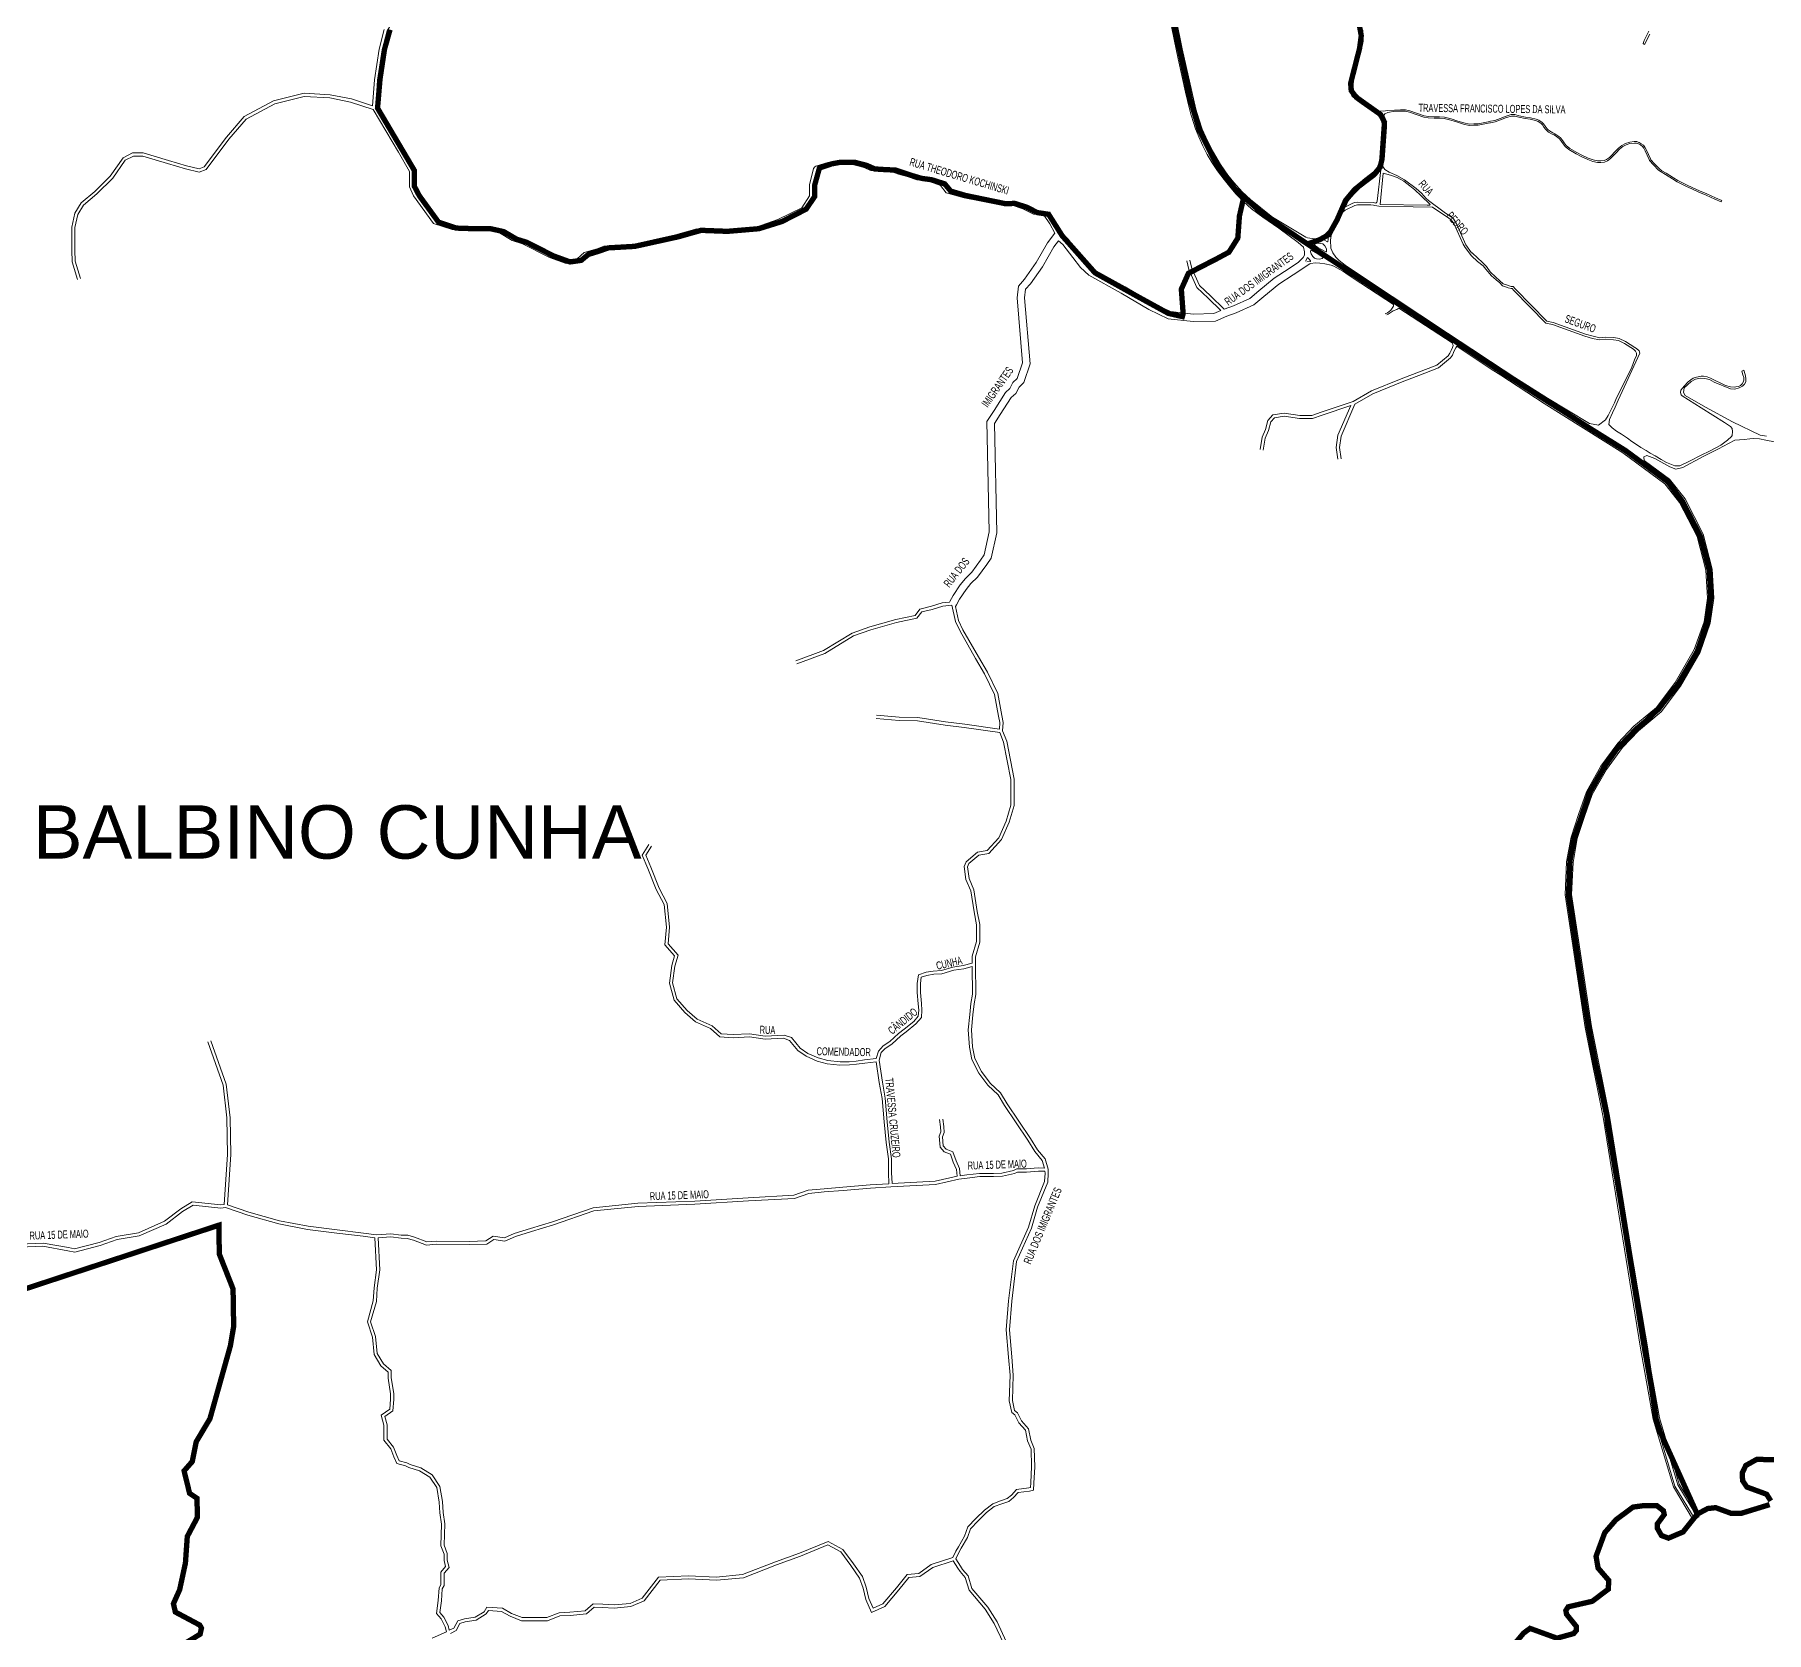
# Model space of a CAD drawing. Header units: millimetres. Extents: x 617885 to 663705, y 7172943 to 7234736.
# Drawn here: x 643871 to 647117, y 7175261 to 7178256 of the extents above; entities that cross this region are included whole.
import ezdxf

# ---------------------------------------------------------------- set-up
doc = ezdxf.new("R2010")
doc.units = ezdxf.units.MM
doc.layers.add('BAIRROS', color=12, linetype='Continuous')
doc.layers.add('TOP_VIAS 10.000', color=7, linetype='Continuous', lineweight=9)
doc.layers.add('VIAS', color=7, linetype='Continuous', lineweight=5)
doc.styles.add('LDUP', font='LDUP.SHX')
doc.styles.get("Standard").update_dxf_attribs({"font": 'arial.ttf'})

msp = doc.modelspace()

# ---------------------------------------------------------------- linework, layer by layer
at = {"layer": 'BAIRROS', "lineweight": 40, "ltscale": 0.3, "const_width": 10}
for points in [[(645979.5, 7178402), (646037, 7178135.1), (646053.9, 7178077.7), (646087.1, 7178011.7), (646120.1, 7177967.4), (646129.9, 7177958.7), (646137.4, 7177952), (646129.2, 7177916.2), (646126.2, 7177874.9), (646109.6, 7177848.5), (646088.1, 7177836.9), (646033.6, 7177808.8), (646020.3, 7177779.1), (646023.7, 7177732.9), (646022.2, 7177727.7), (645995.8, 7177733.8), (645937.8, 7177765.6), (645858.5, 7177809.7), (645797, 7177879.1), (645771.5, 7177919.5), (645750.5, 7177922.6), (645730.2, 7177932.9), (645708.3, 7177939.8), (645689.7, 7177939.5), (645616.1, 7177954.7), (645588.1, 7177962.9), (645576.8, 7177976.5), (645552.6, 7177984.2), (645533.5, 7177986.8), (645513.6, 7177992.7), (645484.9, 7178002.3), (645456.7, 7178003.7), (645445.4, 7178004.6), (645430.4, 7178011.2), (645409.6, 7178016.6), (645380.2, 7178016.8), (645364.7, 7178014), (645341.9, 7178006.2), (645333.3, 7177975.2), (645333, 7177952.7), (645316.9, 7177929.1), (645271.8, 7177906), (645228.7, 7177892.5), (645169.4, 7177887.5), (645120.1, 7177889.4), (645077.3, 7177877.3), (644996, 7177859.4), (644945.9, 7177856.5), (644928.3, 7177850.2), (644908.9, 7177844.3), (644895.3, 7177833.1), (644874.4, 7177830.2), (644843.4, 7177841.5), (644793.7, 7177866.8), (644774.4, 7177872.8), (644750.1, 7177887), (644724.7, 7177892.6), (644687.6, 7177892.7), (644661.2, 7177893.6), (644627.9, 7177904.7), (644592, 7177954.1), (644582.6, 7177972), (644582.7, 7178001.5), (644513.6, 7178118.5), (644518.2, 7178172.5), (644526.6, 7178228.6), (644537, 7178265.6)], [(646354, 7178273.8), (646357.6, 7178254.3), (646354.5, 7178231), (646337.7, 7178164.9), (646338.8, 7178151.2), (646348.3, 7178138.8), (646393.9, 7178106.4), (646401.1, 7178092), (646396.2, 7178021.9), (646393, 7178007.8), (646381.4, 7177993.5), (646345.5, 7177966.3), (646328.3, 7177945.7), (646312.2, 7177909), (646296.9, 7177881.5), (646280, 7177872), (646256.8, 7177863.8), (646199.2, 7177902.5), (646168.5, 7177924.3), (646120.2, 7177967.4), (646087.1, 7178011.7), (646053.9, 7178077.7), (646037, 7178135.1), (645979.5, 7178402)], [(646596.6, 7175181.8), (646661.9, 7175259.5), (646673.9, 7175268.4), (646724.5, 7175250), (646755.8, 7175258.7), (646760.9, 7175264.9), (646760.7, 7175272.1), (646742.4, 7175294.8), (646741.1, 7175301.9), (646745.4, 7175308.8), (646790.6, 7175319.2), (646820.7, 7175341.9), (646821.4, 7175358.4), (646801.5, 7175381.5), (646797.7, 7175403.5), (646814, 7175447.8), (646834.8, 7175471.8), (646866.9, 7175495.8), (646885.5, 7175498.3), (646912, 7175498.2), (646923.9, 7175489), (646925.5, 7175481.8), (646912.4, 7175464), (646912.4, 7175456.3), (646920.3, 7175442.5), (646933.4, 7175437.6), (646960.8, 7175449.2), (646987.4, 7175482.6), (646987.4, 7175482.6), (646918.3, 7175635.9), (646910.4, 7175660.9), (646890.1, 7175795.3), (646819.4, 7176213), (646817.4, 7176230.6), (646796.8, 7176327.2), (646783.4, 7176395.3), (646773.8, 7176457.6), (646746, 7176643.4), (646748.7, 7176707.1), (646757, 7176751.2), (646785.8, 7176835.8), (646814, 7176884.9), (646837.9, 7176918.8), (646914.1, 7176991.6), (646950.4, 7177036.8), (646987.5, 7177100), (647005.7, 7177153.5), (647012.6, 7177201), (647009.9, 7177252.4), (646993.1, 7177316.2), (646959.8, 7177381), (646931.7, 7177418.5), (646853, 7177476.5), (646787.6, 7177517.3), (646610.3, 7177631.1), (646374.2, 7177786.3), (646279.7, 7177848.4), (646199.2, 7177902.5), (646181.8, 7177915.2), (646168.5, 7177924.3), (646137.4, 7177952), (646137.4, 7177952), (646137.4, 7177952), (646137.4, 7177952), (646137.4, 7177952), (646137.4, 7177952), (646137.4, 7177952), (646137.4, 7177952), (646137.4, 7177952), (646137.4, 7177952), (646137.4, 7177952), (646137.4, 7177952), (646137.4, 7177952), (646137.4, 7177952), (646137.4, 7177952), (646137.4, 7177952), (646137.4, 7177952), (646137.4, 7177952), (646137.4, 7177952), (646137.4, 7177952), (646129.2, 7177916.2), (646126.2, 7177874.9), (646109.6, 7177848.5), (646088.1, 7177836.9), (646033.6, 7177808.8), (646020.3, 7177779.1), (646023.7, 7177732.9), (646022.2, 7177727.7), (645995.8, 7177733.8), (645937.8, 7177765.6), (645858.5, 7177809.7), (645797, 7177879.1), (645771.5, 7177919.5), (645750.5, 7177922.6), (645730.2, 7177932.9), (645708.3, 7177939.8), (645689.7, 7177939.5), (645616.1, 7177954.7), (645588.1, 7177962.9), (645576.8, 7177976.5), (645552.6, 7177984.2), (645533.5, 7177986.8), (645513.6, 7177992.7), (645484.9, 7178002.3), (645456.7, 7178003.7), (645445.4, 7178004.6), (645430.4, 7178011.2), (645409.6, 7178016.6), (645380.2, 7178016.8), (645364.7, 7178014), (645341.9, 7178006.2), (645333.3, 7177975.2), (645333, 7177952.7), (645316.9, 7177929.1), (645271.8, 7177906), (645228.7, 7177892.5), (645169.4, 7177887.5), (645120.1, 7177889.4), (645077.3, 7177877.3), (644996, 7177859.4), (644945.9, 7177856.5), (644928.3, 7177850.2), (644908.9, 7177844.3), (644895.3, 7177833.1), (644874.4, 7177830.2), (644843.4, 7177841.5), (644793.7, 7177866.8), (644774.4, 7177872.8), (644750.1, 7177887), (644724.7, 7177892.6), (644687.6, 7177892.7), (644661.2, 7177893.6), (644627.9, 7177904.7), (644592, 7177954.1), (644582.6, 7177972), (644582.7, 7178001.5), (644513.6, 7178118.5), (644518.2, 7178172.5), (644526.6, 7178228.6), (644537, 7178265.6)], [(646354, 7178273.8), (646357.6, 7178254.3), (646354.5, 7178231), (646337.7, 7178164.9), (646338.8, 7178151.2), (646348.3, 7178138.8), (646393.9, 7178106.4), (646401.1, 7178092), (646396.2, 7178021.9), (646393, 7178007.8), (646381.4, 7177993.5), (646345.5, 7177966.3), (646328.3, 7177945.7), (646312.2, 7177909), (646296.9, 7177881.5), (646280, 7177872), (646256.8, 7177863.8), (646279.7, 7177848.4), (646374.2, 7177786.3), (646610.3, 7177631.1), (646787.6, 7177517.3), (646853, 7177476.5), (646931.7, 7177418.5), (646959.8, 7177381), (646993.1, 7177316.2), (647009.9, 7177252.4), (647012.6, 7177201), (647005.7, 7177153.5), (646987.5, 7177100), (646950.4, 7177036.8), (646914.1, 7176991.6), (646837.9, 7176918.8), (646814, 7176884.9), (646785.8, 7176835.8), (646757, 7176751.2), (646748.7, 7176707.1), (646746, 7176643.4), (646773.8, 7176457.6), (646783.4, 7176395.3), (646796.8, 7176327.2), (646817.4, 7176230.6), (646819.5, 7176213), (646890.1, 7175795.3), (646910.4, 7175660.9), (646918.3, 7175635.9), (646987.4, 7175482.6), (647007, 7175493.1), (647021.9, 7175494.7), (647051.3, 7175483.9), (647068.9, 7175483.8), (647123, 7175500.4)], [(643692.1, 7175851.9), (644216.2, 7176024.3), (644217, 7175970.1), (644242.8, 7175904.7), (644243.9, 7175834.4), (644237.7, 7175797.9), (644199.4, 7175661.4), (644173.7, 7175618.2), (644166.3, 7175581.1), (644151, 7175563.7), (644161.3, 7175521.6), (644175.2, 7175512.3), (644175.9, 7175476.5), (644157, 7175440.7), (644153.5, 7175391), (644142.7, 7175340.9), (644131, 7175314.7), (644134.6, 7175299), (644180.4, 7175274.6), (644183.5, 7175268.7), (644181, 7175257.5), (644150.3, 7175238.8)], [(647125.2, 7175507.4), (647117.5, 7175519.8), (647080.4, 7175533.4), (647072.4, 7175545.3), (647071.7, 7175559.9), (647078.4, 7175573.8), (647099.2, 7175585.4), (647133.8, 7175584.3)]]:
    msp.add_lwpolyline(points, dxfattribs=at)
at = {"layer": 'VIAS', "color": 253}
for points in [[(644804, 7178599.2), (644708, 7178577.7), (644616.7, 7178546.9), (644624, 7178475.7), (644618.9, 7178398.8), (644583, 7178336), (644555.1, 7178301.8), (644531.9, 7178263.4), (644522.4, 7178227.9), (644513.6, 7178171.1), (644510.2, 7178119.4), (644558.1, 7178039.2), (644579.4, 7178001.6), (644579.4, 7177972), (644586.4, 7177956.9), (644622.6, 7177907.5), (644654.5, 7177896.9), (644681, 7177895.7)], [(643951.4, 7177797.2), (643940.9, 7177830.6), (643940.3, 7177852.4), (643940.3, 7177895.5), (643946, 7177921.6), (643958.2, 7177940.7), (643983.5, 7177962.3), (644012.5, 7177990.8), (644036.6, 7178025.3), (644054.4, 7178034.6), (644074.5, 7178034.5), (644121.7, 7178020.1), (644155.4, 7178010.2), (644179, 7178004.8), (644188.5, 7178008.7), (644230.3, 7178064.3), (644263.3, 7178102.6), (644318.7, 7178132.1), (644375.8, 7178146.3), (644424.8, 7178143.6), (644464.8, 7178135.7), (644504.4, 7178122.7), (644507.6, 7178171.8), (644516.5, 7178229.2), (644526.3, 7178265.8)], [(645998.7, 7178286.4), (646014.5, 7178210.8), (646028.1, 7178148.7), (646034.7, 7178119.5), (646038.6, 7178105.6), (646042.8, 7178091.6), (646047.1, 7178080), (646053.4, 7178064.9), (646060.7, 7178048), (646069, 7178031.8), (646078.3, 7178015.7), (646088.3, 7178000.8), (646100.5, 7177984.4), (646110.4, 7177972), (646122.6, 7177958.1), (646136.7, 7177943.5), (646152, 7177929.8), (646173.3, 7177913.9), (646203, 7177893.4), (646239.4, 7177866.7), (646249.2, 7177857.7), (646251.3, 7177849), (646251.1, 7177843), (646248.9, 7177838.5), (646240.1, 7177829.6)], [(646001.5, 7178286.9), (646013.6, 7178227.7), (646039, 7178114.4), (646045.6, 7178094), (646051.1, 7178076.1), (646058.4, 7178060.2), (646071.2, 7178034.3), (646086.5, 7178008), (646100.3, 7177987.9), (646112.2, 7177973.2), (646128.5, 7177955.5), (646144, 7177941), (646163.9, 7177924.6), (646186.4, 7177907.3), (646263.8, 7177855.5), (646287.4, 7177840.2), (646348, 7177800), (646514.6, 7177689.4), (646588.7, 7177640.3), (646600, 7177633), (646623.1, 7177618), (646701.9, 7177567.3), (646849.9, 7177474.9), (646928.9, 7177416.5), (646956.9, 7177380.9), (646989.8, 7177316.2), (647006.6, 7177252.9), (647009.7, 7177199.9), (647003.1, 7177155), (646984.7, 7177102.4), (646948.8, 7177039.8), (646913, 7176992.8), (646870.8, 7176957.8), (646840.6, 7176925.9), (646809.4, 7176883.3), (646782.4, 7176835.5), (646767.3, 7176793.5), (646753.8, 7176751.3), (646745.6, 7176705.3), (646742.5, 7176643.9), (646755.7, 7176557.3), (646780.3, 7176395.2), (646814.1, 7176227.2), (646884.2, 7175794.3), (646907.6, 7175661.2), (646945.3, 7175535), (646983.2, 7175472.4)], [(646007.7, 7178288.2), (646019.8, 7178229), (646045.1, 7178116.1), (646051.6, 7178095.9), (646057, 7178078.4), (646064.1, 7178062.9), (646076.8, 7178037.3), (646091.9, 7178011.4), (646105.4, 7177991.7), (646117, 7177977.4), (646133, 7177960), (646148.2, 7177945.8), (646167.9, 7177929.6), (646190.1, 7177912.5), (646267.3, 7177860.8), (646290.9, 7177845.5), (646359.4, 7177800), (646518.1, 7177694.6), (646588.5, 7177648.1), (646600, 7177640.6), (646640.1, 7177614.8), (646705.1, 7177572.4), (646853.3, 7177479.9), (646933.1, 7177420.8), (646961.9, 7177384.2), (646995.4, 7177318.4), (647012.6, 7177253.9), (647015.7, 7177199.6), (647008.9, 7177153.5), (646990.2, 7177099.9), (646953.8, 7177036.4), (646917.3, 7176988.6), (646874.9, 7176953.4), (646845.2, 7176922.1), (646814.5, 7176880.1), (646787.9, 7176833), (646773, 7176791.5), (646759.6, 7176749.8), (646751.5, 7176704.6), (646748.5, 7176644.2), (646761.6, 7176558.2), (646786.3, 7176396.2), (646820, 7176228.3), (646890.1, 7175795.3), (646913.4, 7175662.6), (646950.9, 7175537.4), (646988.3, 7175475.5)], [(644718.8, 7177889.7), (644680.9, 7177889.7), (644653.4, 7177891), (644618.8, 7177902.5), (644581.2, 7177953.8), (644573.4, 7177970.7), (644573.4, 7178000), (644552.9, 7178036.2), (644505.1, 7178116.2), (644463.2, 7178129.8), (644424.1, 7178137.7), (644376.3, 7178140.3), (644320.8, 7178126.4), (644267.1, 7178097.8), (644235, 7178060.6), (644192.3, 7178003.7), (644179.5, 7177998.5), (644153.8, 7178004.4), (644120, 7178014.4), (644073.6, 7178028.5), (644055.9, 7178028.6), (644040.7, 7178020.7), (644017.1, 7177986.9), (643987.5, 7177957.9), (643962.7, 7177936.8), (643951.6, 7177919.3), (643946.3, 7177894.9), (643946.3, 7177852.5), (643946.9, 7177831.6), (643957.1, 7177799)], [(644681, 7177895.7), (644719.4, 7177895.7), (644744.8, 7177890.6), (644768.3, 7177875.8), (644787.8, 7177869.7), (644838.3, 7177843.9), (644867.9, 7177833.5), (644887.6, 7177836.2), (644901, 7177847.6), (644925.6, 7177854.5), (644937.6, 7177859.5), (644966.1, 7177860.5), (644988.1, 7177862.4), (645072, 7177880.7), (645112.1, 7177892.4), (645159.8, 7177890.4), (645223.1, 7177895.2), (645264.2, 7177909.6), (645308.7, 7177931.3), (645323.3, 7177954.1), (645323.3, 7177974.8), (645331.1, 7178005.2), (645331.8, 7178006.7), (645332.2, 7178007.3), (645333.2, 7178008.3), (645335, 7178009.4)], [(645384.7, 7178014.1), (645372.5, 7178013.6), (645359, 7178011), (645336.9, 7178003.7), (645329.3, 7177974.1), (645329.3, 7177952.3), (645312.9, 7177926.7), (645266.5, 7177904), (645224.3, 7177889.3), (645159.9, 7177884.4), (645112.8, 7177886.4), (645073.5, 7177874.9), (644989, 7177856.4), (644966.5, 7177854.5), (644938.9, 7177853.5), (644927.6, 7177848.8), (644903.9, 7177842.2), (644890.2, 7177830.4), (644867.3, 7177827.3), (644835.9, 7177838.4), (644785.6, 7177864.1), (644765.8, 7177870.3), (644742.5, 7177885), (644718.8, 7177889.7)], [(645297.4, 7177082.4), (645349.3, 7177101.6), (645403.4, 7177134.4), (645436.6, 7177146.2), (645485, 7177159.7), (645521.2, 7177167.5), (645530.1, 7177179.2), (645551.8, 7177184.6), (645572.3, 7177190.8), (645585.7, 7177192.4), (645586.3, 7177193.4), (645592.3, 7177205), (645605.9, 7177224.5), (645615.7, 7177236.7), (645627.8, 7177248.4), (645644.1, 7177271), (645650.7, 7177280.8), (645660.1, 7177323.9), (645655.9, 7177531.1), (645669.3, 7177551.5), (645690.4, 7177585.1), (645699.1, 7177592.6), (645704.7, 7177603.9), (645712.8, 7177611.9), (645722.7, 7177641.1), (645712.6, 7177762.7), (645714.8, 7177784.9), (645726.3, 7177797.9), (645748.4, 7177828.8), (645769.7, 7177866.1), (645783.4, 7177883.9), (645773.6, 7177901.4), (645763.2, 7177917), (645743, 7177919.7), (645723.1, 7177929.7), (645701.3, 7177937.1), (645682.6, 7177936.4), (645645, 7177944.2), (645613.4, 7177950.6), (645579.3, 7177960), (645568.7, 7177973.4), (645557, 7177978), (645545.2, 7177981.5), (645524.8, 7177984), (645506.6, 7177990.1), (645490, 7177994.5), (645476.6, 7177999.7), (645457, 7178000.6), (645447.4, 7178000.2), (645437.4, 7178001.5), (645426.9, 7178006.7), (645418.7, 7178009.3), (645401.3, 7178013.6), (645384.7, 7178014.1)], [(645335, 7178009.4), (645357.5, 7178016.8), (645371.8, 7178019.6), (645384.7, 7178020.1), (645402.1, 7178019.6), (645420.3, 7178015.1), (645429.2, 7178012.3), (645439.2, 7178007.3), (645447.6, 7178006.2), (645457, 7178006.6), (645477.8, 7178005.7), (645491.9, 7178000.2), (645508.3, 7177995.9), (645526.2, 7177989.9), (645545.9, 7177987.4), (645546.8, 7177987.2), (645558.9, 7177983.7), (645572.4, 7177978.4), (645582.8, 7177965.2), (645614.8, 7177956.4), (645646.2, 7177950.1), (645683.1, 7177942.5), (645702.2, 7177943.2), (645725.4, 7177935.2), (645744.8, 7177925.5), (645766.7, 7177922.6), (645778.7, 7177904.5), (645788, 7177888), (645793.6, 7177885.2), (645808.7, 7177872.3), (645827.7, 7177847.2), (645841.9, 7177829.4), (645855, 7177816.9), (645914.8, 7177783.5), (645965.8, 7177753.6), (645999.9, 7177737.5), (646043.3, 7177732.3), (646081.2, 7177733.2), (646094.6, 7177739), (646070.5, 7177762), (646049.2, 7177782.3), (646034.1, 7177816.1), (646030.4, 7177832.1)], [(646260.9, 7177826.8), (646230.1, 7177805.9), (646202.8, 7177788.3), (646174.7, 7177765.5), (646156.2, 7177749.7), (646123.1, 7177735), (646105.6, 7177728.6), (646084.2, 7177719.3), (646042.6, 7177718.3), (645995.9, 7177723.8), (645959.3, 7177741.2), (645907.8, 7177771.4), (645846.7, 7177805.5), (645831.5, 7177819.9), (645816.7, 7177838.7), (645798.4, 7177862.6), (645790.1, 7177869.8), (645781.3, 7177858.3), (645760.2, 7177821.2), (645737.3, 7177789.1), (645728.2, 7177779), (645726.6, 7177762.6), (645736.9, 7177639.4), (645725, 7177604.3), (645716.3, 7177595.6), (645710.3, 7177583.8), (645701.1, 7177575.9), (645681, 7177544), (645670, 7177527.1), (645674.2, 7177322.5), (645663.8, 7177275.1), (645655.6, 7177263), (645638.4, 7177239.3), (645626, 7177227.2), (645617.1, 7177216.2), (645604.3, 7177197.7), (645598.8, 7177187), (645596.8, 7177184.4), (645602.4, 7177157.8), (645611, 7177140.7), (645639.9, 7177089.9), (645656.7, 7177060.8), (645676.2, 7177020.8), (645683.6, 7176979.8), (645686.1, 7176966.7), (645685.1, 7176951.2), (645692.9, 7176931.7), (645706.8, 7176860.7), (645706.8, 7176811), (645697.5, 7176779.8), (645683.4, 7176747.1), (645659.3, 7176721), (645640.8, 7176717.9), (645622.1, 7176702.1), (645619.6, 7176695.9), (645622.5, 7176674.1), (645631.6, 7176652.7), (645637.8, 7176612.6), (645642.5, 7176587.9), (645642.5, 7176555.1), (645634.2, 7176527.6), (645634.2, 7176513.1), (645635, 7176456.7)], [(646253.3, 7177831.6), (646256.8, 7177838.4), (646260.1, 7177835.5), (646262.4, 7177832), (646262.2, 7177830.9), (646255.3, 7177830.5)], [(646263.2, 7177852.4), (646274.8, 7177846.2), (646285.9, 7177838.6), (646284.2, 7177836.9), (646279.5, 7177835.2), (646273.6, 7177835.7), (646270, 7177837.3), (646266.8, 7177840.2), (646263.5, 7177845.1), (646262.6, 7177849.3), (646263.2, 7177852.4)], [(646240.1, 7177829.6), (646222.4, 7177817.6), (646194.6, 7177799.6), (646165.8, 7177776.2), (646148.7, 7177761.7), (646117.8, 7177748), (646100.6, 7177741.6), (646100.5, 7177741.6), (646074.7, 7177766.4), (646054.2, 7177785.8), (646039.9, 7177818), (646036.3, 7177833.5)], [(646260.9, 7177826.8), (646263, 7177827), (646270.9, 7177828.2), (646280.2, 7177827.9), (646289.3, 7177826.6), (646301, 7177824.2), (646306.1, 7177822), (646323.3, 7177813), (646328.6, 7177809.4), (646342.6, 7177799.7), (646418.2, 7177750.5), (646417.7, 7177747), (646412.7, 7177739.9), (646406.9, 7177735), (646402.2, 7177733.1)], [(646405.3, 7177731), (646408.2, 7177732.2), (646417.4, 7177738.5), (646424, 7177741.1), (646428.3, 7177743.8), (646528.1, 7177678.5), (646529.8, 7177673.2), (646528.4, 7177670), (646526.2, 7177664.3), (646523.7, 7177659)], [(646523.7, 7177659), (646520.3, 7177654.3), (646499.4, 7177636.7), (646432.1, 7177610.7), (646376.9, 7177588.4), (646342.2, 7177568.5), (646282.3, 7177548.5), (646265.1, 7177542.5), (646242.2, 7177542.5), (646213.3, 7177546.9), (646191.7, 7177543.8), (646182.6, 7177533.1), (646178.2, 7177516.2), (646171.7, 7177501.7), (646168.1, 7177478.4)], [(646528.6, 7177655.5), (646524.8, 7177650.2), (646502.5, 7177631.5), (646465.5, 7177617.2), (646434.3, 7177605.1), (646379.5, 7177582.9)], [(646980.6, 7175470.9), (646942.6, 7175533.7), (646904.7, 7175660.5), (646881.2, 7175793.8), (646811.2, 7176226.7), (646777.4, 7176394.6), (646752.7, 7176556.8), (646739.5, 7176643.8), (646742.6, 7176705.6), (646750.8, 7176752), (646764.5, 7176794.4), (646779.7, 7176836.8), (646806.9, 7176885), (646838.3, 7176927.8), (646868.7, 7176960), (646910.8, 7176994.9), (646946.2, 7177041.4), (646981.9, 7177103.7), (647000.1, 7177155.7), (647006.7, 7177200), (647003.7, 7177252.4), (646987, 7177315.2), (646954.3, 7177379.3), (646926.8, 7177414.3), (646848.2, 7177472.5), (646700.3, 7177564.8), (646618.9, 7177618), (646601, 7177629), (646536.7, 7177672), (646534.6, 7177669.3), (646532.4, 7177665), (646530.5, 7177660.1), (646528.6, 7177655.5)], [(646499.4, 7177636.7), (646432.1, 7177610.7)], [(646379.5, 7177582.9), (646345.8, 7177563.6), (646319.6, 7177503.5)], [(646266.2, 7177536.5), (646284.2, 7177542.8), (646338, 7177560.8), (646313.7, 7177505.1)], [(646342.2, 7177568.5), (646282.3, 7177548.5)], [(646284.2, 7177542.8), (646338, 7177560.8), (646313.7, 7177505.1), (646310.6, 7177482.2), (646313.8, 7177460.2)], [(646345.8, 7177563.6), (646319.6, 7177503.5), (646316.7, 7177482.3), (646319.7, 7177461)], [(646174, 7177477.5), (646177.5, 7177500), (646183.9, 7177514.2), (646188.1, 7177530.2), (646194.8, 7177538.2), (646213.3, 7177540.8), (646241.8, 7177536.5), (646266.2, 7177536.5)], [(646990.9, 7175477.1), (646953.6, 7175538.6), (646916.4, 7175663.3), (646893, 7175795.8), (646823, 7176228.8), (646789.2, 7176396.7), (646764.6, 7176558.6), (646751.5, 7176644.4), (646754.5, 7176704.2), (646762.5, 7176749.1), (646775.9, 7176790.6), (646790.6, 7176831.8), (646817, 7176878.4), (646847.5, 7176920.1), (646877, 7176951.2), (646919.5, 7176986.5), (646956.3, 7177034.8), (646992.9, 7177098.7), (647011.8, 7177152.8), (647018.7, 7177199.5), (647015.6, 7177254.3), (646998.2, 7177319.5), (646964.5, 7177385.8), (646935.3, 7177423), (646888.1, 7177457.9), (646887.1, 7177464.5), (646892.7, 7177467.5), (646907.6, 7177461.4), (646935.8, 7177446.3), (646947.2, 7177441.9), (646960.3, 7177444.7), (646972.9, 7177451.8), (646984.7, 7177457.8), (646997.3, 7177464.6), (647007.5, 7177469.9), (647027.1, 7177479.9), (647046.2, 7177489.7), (647058, 7177496), (647075.3, 7177497.1), (647085.7, 7177498.5), (647092.4, 7177499), (647104.1, 7177498.3), (647115.9, 7177496.2), (647171.2, 7177485.6)], [(645299.5, 7177076.8), (645351.9, 7177096.2), (645405.9, 7177129), (645438.4, 7177140.4), (645486.5, 7177153.9), (645524.6, 7177162.1), (645533.6, 7177173.9), (645553.4, 7177178.8), (645573.5, 7177184.9), (645590.2, 7177186.9), (645596.7, 7177155.8), (645605.7, 7177137.9), (645634.7, 7177086.9), (645651.4, 7177058), (645670.4, 7177019), (645677.7, 7176978.7), (645680.1, 7176966.4), (645679.2, 7176954.1), (645614.3, 7176963.3), (645578.5, 7176967.7), (645526.5, 7176975.8), (645491.6, 7176976.7), (645448.7, 7176980.3)], [(645448.2, 7176974.3), (645491.2, 7176970.7), (645526, 7176969.8), (645577.7, 7176961.8), (645613.5, 7176957.3), (645679.9, 7176948), (645687.2, 7176930), (645700.8, 7176860.1), (645700.8, 7176811.9), (645691.8, 7176781.9), (645678.3, 7176750.4), (645656.3, 7176726.6), (645638.2, 7176723.6), (645617, 7176705.7), (645613.4, 7176696.7), (645616.6, 7176672.5), (645625.8, 7176651.1), (645631.9, 7176611.6), (645636.5, 7176587.3), (645636.5, 7176555.9), (645628.2, 7176528.5), (645628.2, 7176515.4), (645611.2, 7176511), (645592.2, 7176508), (645570.5, 7176501.5), (645555.4, 7176500.8), (645541.9, 7176498.6), (645527.6, 7176493.5), (645525.1, 7176477.7), (645525.1, 7176460.5), (645527.3, 7176439.3), (645528, 7176427.2), (645527.3, 7176416), (645518.7, 7176406.1), (645500.7, 7176391.7), (645490.4, 7176383.6), (645473.8, 7176368.4), (645461.3, 7176360.3), (645452.5, 7176350.8), (645448.3, 7176336.6), (645426.5, 7176334.1), (645410.7, 7176331.9), (645397.7, 7176330.8), (645380.5, 7176330.3), (645357.9, 7176333), (645339.7, 7176337.8), (645319.9, 7176346.4), (645305.7, 7176356.4), (645289.5, 7176375.9), (645275.6, 7176380.7), (645240.5, 7176378.9), (645211.1, 7176383.1), (645180.1, 7176381.7), (645157.5, 7176383), (645141.1, 7176398), (645113, 7176410.7), (645093.9, 7176427), (645074.9, 7176448.8), (645066.8, 7176478.4), (645070.9, 7176509.8), (645076.9, 7176530.8), (645058.4, 7176552), (645061.1, 7176583.3), (645056.8, 7176627.6), (645041.2, 7176656), (645025.8, 7176695.4), (645016.6, 7176717.8), (645027, 7176734.7)], [(645021.9, 7176737.9), (645009.9, 7176718.3), (645020.3, 7176693.1), (645035.8, 7176653.5), (645051, 7176625.8), (645055.1, 7176583.3), (645052.2, 7176550), (645070.2, 7176529.3), (645065, 7176511), (645060.7, 7176478), (645069.4, 7176445.9), (645089.7, 7176422.8), (645109.8, 7176405.5), (645137.8, 7176392.9), (645155, 7176377.1), (645180.1, 7176375.7), (645210.8, 7176377.1), (645240.3, 7176372.8), (645274.7, 7176374.7), (645286, 7176370.7), (645301.6, 7176351.9), (645316.9, 7176341.1), (645337.7, 7176332.1), (645356.7, 7176327.1), (645380.2, 7176324.3), (645398, 7176324.9), (645411.3, 7176326), (645427.3, 7176328.2), (645448.1, 7176330.5), (645454.1, 7176291.7), (645459.4, 7176261.9), (645463.1, 7176217.8), (645466.8, 7176179.3), (645471.1, 7176148.5), (645471.1, 7176123), (645472.3, 7176101.9), (645437.1, 7176099.9), (645385.9, 7176095.6), (645350.6, 7176092.7), (645320.7, 7176089.8), (645294.1, 7176080.5), (645208.4, 7176075.8), (645108.2, 7176069.5), (645001.7, 7176065.4), (644917.8, 7176057), (644841.7, 7176030.4), (644800.1, 7176018.2), (644769.7, 7176008.4), (644751.6, 7176000.5), (644730.1, 7176003.8), (644716.8, 7175994.7), (644685.1, 7175993.9), (644623.4, 7175994.6), (644606.1, 7175993), (644583, 7176001.8), (644570.1, 7176005.4), (644558.1, 7176005.7), (644538.5, 7176008.3), (644511.8, 7176006.5), (644487.4, 7176009.3), (644437.8, 7176015.4), (644383.3, 7176022.4), (644329.9, 7176032.5), (644272.4, 7176048.6), (644232.4, 7176062.6), (644238.4, 7176156.8), (644237.4, 7176225.7), (644230, 7176288.5), (644200.8, 7176369.9)], [(645567.3, 7176222.6), (645568.9, 7176208.8), (645569.6, 7176199), (645566.4, 7176190.9), (645568.2, 7176170.5), (645575.8, 7176161.9), (645587.4, 7176157.3), (645592.8, 7176142.6), (645598.7, 7176129), (645599.9, 7176116.1), (645558.7, 7176106.6), (645478.3, 7176102.3), (645477.1, 7176123.2), (645477.1, 7176148.9), (645472.8, 7176180), (645469.1, 7176218.3), (645465.3, 7176262.7), (645460, 7176292.7), (645453.7, 7176333.6), (645457.9, 7176347.8), (645465.2, 7176355.7), (645477.5, 7176363.6), (645494.3, 7176379), (645504.4, 7176387), (645522.9, 7176401.7), (645533.2, 7176413.6), (645534, 7176427.2), (645533.2, 7176439.8), (645531.1, 7176460.8), (645531.1, 7176477.2), (645532.9, 7176489), (645543.4, 7176492.7), (645556.1, 7176494.8), (645571.6, 7176495.6), (645593.6, 7176502.2), (645612.5, 7176505.1), (645628.3, 7176509.2)], [(645573.2, 7176223.3), (645574.9, 7176209.4), (645575.7, 7176198.1), (645572.5, 7176190), (645574, 7176173), (645579.3, 7176167), (645592.1, 7176161.9), (645598.4, 7176144.9), (645604.5, 7176130.5), (645605.8, 7176117.1), (645618.1, 7176118.4), (645642.1, 7176121.4), (645668.3, 7176121.4), (645684, 7176121.9), (645705.6, 7176126.8), (645712, 7176129.7), (645729.8, 7176129.7), (645752.2, 7176131.6), (645763.5, 7176131.4), (645759.5, 7176145.7), (645746, 7176162.3), (645732.8, 7176183.5), (645688.6, 7176248.8), (645676.8, 7176268.7), (645657.4, 7176286.6), (645640.6, 7176309.5), (645627.6, 7176334.7), (645623, 7176357.8), (645620.7, 7176390.4), (645623.7, 7176419.1), (645626, 7176440.2), (645628.9, 7176457.2), (645628.3, 7176509.2)], [(645635, 7176456.7), (645631.9, 7176439.3), (645629.7, 7176418.5), (645626.7, 7176390.3), (645628.9, 7176358.6), (645633.3, 7176336.7), (645645.7, 7176312.6), (645661.9, 7176290.6), (645681.5, 7176272.6), (645693.6, 7176252.1), (645737.8, 7176186.8), (645750.9, 7176165.8), (645764.9, 7176148.5), (645770.4, 7176129.1), (645770.5, 7176128.5), (645770.9, 7176122), (645769.8, 7176105.2), (645751, 7176058.3), (645739.4, 7176018.7), (645711.5, 7175956.1), (645702.3, 7175882.1), (645698, 7175827.9), (645702.6, 7175777.2), (645705.3, 7175743.4), (645703.7, 7175695.6), (645707.7, 7175676.8), (645713.2, 7175672.7), (645720.5, 7175657.3), (645733.8, 7175642.5), (645738, 7175621.5), (645744.6, 7175605.7), (645745.5, 7175571.5), (645743.9, 7175540.7), (645743.5, 7175527.6), (645735.7, 7175525.7), (645714.5, 7175523.2), (645705.8, 7175513.6), (645697, 7175506.4), (645683.6, 7175502.1), (645669.6, 7175496.6), (645655.1, 7175485.6), (645639.3, 7175470.3), (645625.3, 7175455.3), (645619.3, 7175438.6), (645607.5, 7175418.6), (645603.1, 7175410.6), (645597.6, 7175398.7), (645606.3, 7175384.8), (645610.3, 7175378.6), (645620.7, 7175367.2), (645627.8, 7175343), (645657.6, 7175308.1), (645675, 7175280.6), (645692, 7175243.6)], [(644195.2, 7176367.8), (644224.2, 7176287.1), (644231.4, 7176225.3), (644232.4, 7176157), (644226.4, 7176063.3), (644219.6, 7176062.5), (644166.3, 7176068.1), (644144.6, 7176055.1), (644114.3, 7176031.7), (644065.3, 7176009.9), (644023.9, 7176003), (643992, 7175991.9), (643945.8, 7175979.7), (643934, 7175982.3), (643886.7, 7175990.7), (643812.8, 7175987.6)], [(645764.7, 7176125.4), (645752.4, 7176125.6), (645730, 7176123.7), (645713.3, 7176123.7), (645707.6, 7176121.1), (645684.8, 7176116), (645668.4, 7176115.4), (645642.5, 7176115.4), (645618.8, 7176112.4), (645603.5, 7176110.8), (645603.3, 7176110.8), (645559.3, 7176100.6), (645475.7, 7176096.1), (645437.5, 7176093.9), (645386.4, 7176089.6), (645351.1, 7176086.8), (645322, 7176083.9), (645295.3, 7176074.5), (645208.8, 7176069.8), (645108.6, 7176063.5), (645002.1, 7176059.4), (644919.1, 7176051.1), (644843.5, 7176024.7), (644801.9, 7176012.5), (644771.9, 7176002.8), (644752.4, 7175994.3), (644731.6, 7175997.5), (644718.7, 7175988.7), (644685.2, 7175987.9), (644623.6, 7175988.6), (644605.2, 7175986.9), (644581.1, 7175996), (644569.2, 7175999.4), (644557.6, 7175999.7), (644538.3, 7176002.3), (644514.8, 7176000.7), (644517.6, 7175940.3), (644513, 7175906.1), (644511.4, 7175881.2), (644500.7, 7175843.1), (644509.8, 7175815.9), (644512.9, 7175783.8), (644524.7, 7175764.6), (644539.3, 7175751.7), (644539.3, 7175738.2), (644543.9, 7175708.8), (644543.9, 7175697.7), (644542.2, 7175676), (644527.3, 7175665.6), (644531.5, 7175650.3), (644531.5, 7175623.1), (644543.5, 7175608.1), (644549.9, 7175592.3), (644553.9, 7175582.8), (644568.3, 7175578.5), (644574.5, 7175575.4), (644594.7, 7175569.2), (644615.7, 7175556.3), (644630.3, 7175534.6), (644635.1, 7175506.1), (644636.6, 7175485.9), (644639.7, 7175464.1), (644638.2, 7175424.3), (644644.4, 7175408.9), (644644.4, 7175396.3), (644647.7, 7175382.8), (644638.2, 7175371.7), (644638.2, 7175348.9), (644635, 7175342.6), (644633.5, 7175319.9), (644630.6, 7175297.9), (644637.7, 7175289.4)], [(644637.7, 7175289.4), (644645.9, 7175273.6), (644648.1, 7175264.8), (644656.5, 7175269.1), (644664, 7175282.4), (644676.6, 7175286.5), (644696.6, 7175289.3), (644713.2, 7175299.7), (644718.4, 7175308.1), (644747.8, 7175306), (644765, 7175296.5), (644784.7, 7175288.5), (644830.9, 7175288.5), (644854.1, 7175297.7), (644874, 7175298.7), (644902.7, 7175301.4), (644917.8, 7175314.5), (644935.7, 7175313.5), (644956.9, 7175312.6), (644986.9, 7175315.3), (645009.9, 7175325.1), (645040.1, 7175364.6), (645096.3, 7175367), (645148.6, 7175364.6), (645197.9, 7175369.3), (645259.4, 7175392.9), (645304.5, 7175409.6), (645358.1, 7175431.5), (645386.1, 7175416.2), (645405.5, 7175389.5), (645422.4, 7175365.4), (645429.8, 7175345.8), (645434.5, 7175324.5), (645442.7, 7175306.1), (645460.7, 7175314.2), (645486.4, 7175344.5), (645506.2, 7175369.2), (645528, 7175371.6), (645551.6, 7175388.1), (645592, 7175401), (645597.8, 7175413.3), (645602.3, 7175421.5), (645613.8, 7175441.2), (645620.1, 7175458.5), (645635, 7175474.5), (645651.2, 7175490.2), (645666.7, 7175501.9), (645681.6, 7175507.8), (645694.1, 7175511.7), (645701.7, 7175517.9), (645711.6, 7175528.9), (645734.6, 7175531.7), (645737.7, 7175532.4), (645737.9, 7175541), (645739.5, 7175571.6), (645738.6, 7175604.4), (645732.2, 7175619.7), (645728.2, 7175639.7), (645715.5, 7175653.9), (645708.4, 7175668.8), (645702.3, 7175673.3), (645697.6, 7175695), (645699.3, 7175743.2), (645696.6, 7175776.7), (645692, 7175827.9), (645696.3, 7175882.7), (645705.7, 7175957.7), (645733.7, 7176020.8), (645745.4, 7176060.3), (645763.9, 7176106.5), (645764.9, 7176122), (645764.7, 7176125.4)], [(645475.3, 7176102.1), (645475.3, 7176102.1)], [(643814.3, 7175981.7), (643886.2, 7175984.7), (643932.9, 7175976.4), (643945.9, 7175973.5), (643993.8, 7175986.2), (644025.4, 7175997.2), (644067, 7176004.1), (644117.4, 7176026.5), (644148, 7176050.1), (644167.7, 7176061.9), (644219.6, 7176056.5), (644228.9, 7176057.5), (644270.6, 7176042.9), (644328.5, 7176026.7), (644382.3, 7176016.5), (644437.1, 7176009.4), (644486.6, 7176003.4), (644508.8, 7176000.8), (644511.6, 7175940.6), (644507, 7175906.7), (644505.5, 7175882.2), (644494.5, 7175843), (644503.9, 7175814.6), (644507.1, 7175781.8), (644520, 7175760.7), (644533.3, 7175749), (644533.3, 7175737.7), (644537.9, 7175708.4), (644537.9, 7175697.9), (644536.5, 7175679.3), (644520.4, 7175668.1), (644525.5, 7175649.5), (644525.5, 7175621)], [(644525.5, 7175621), (644538.3, 7175605.1), (644544.3, 7175590), (644549.5, 7175577.8), (644566.1, 7175572.9), (644572.3, 7175569.8), (644592.2, 7175563.6), (644611.5, 7175551.8), (644624.6, 7175532.4), (644629.1, 7175505.3), (644630.6, 7175485.3), (644633.7, 7175463.8), (644632.2, 7175423.2), (644638.4, 7175407.7), (644638.4, 7175395.6), (644641.2, 7175384.4), (644632.2, 7175373.9), (644632.2, 7175350.3), (644629.1, 7175344.2), (644627.5, 7175320.5), (644624.3, 7175296.1), (644632.7, 7175286.1), (644640.3, 7175271.4), (644642.6, 7175262.1), (644615.7, 7175250)], [(644650.3, 7175259.1), (644660.8, 7175264.6), (644668.1, 7175277.4), (644677.9, 7175280.7), (644698.7, 7175283.5), (644717.5, 7175295.4), (644721.6, 7175301.8), (644746.1, 7175300.2), (644762.4, 7175291.1), (644783.5, 7175282.5), (644832.1, 7175282.5), (644855.4, 7175291.8), (644874.4, 7175292.7), (644905.2, 7175295.6), (644919.9, 7175308.4), (644935.4, 7175307.5), (644957, 7175306.6), (644988.3, 7175309.4), (645013.7, 7175320.2), (645043.2, 7175358.7), (645096.3, 7175361), (645148.7, 7175358.6), (645199.3, 7175363.4), (645261.5, 7175387.3), (645306.7, 7175404), (645357.7, 7175424.9), (645382, 7175411.6), (645400.7, 7175386), (645417.1, 7175362.6), (645424, 7175344.1), (645428.8, 7175322.6), (645439.6, 7175298.2), (645464.4, 7175309.2), (645491, 7175340.7), (645509.3, 7175363.5), (645530.2, 7175365.8), (645554.3, 7175382.7), (645592.9, 7175394.9)], [(645592.9, 7175394.9), (645601.2, 7175381.5), (645605.6, 7175374.9), (645615.3, 7175364.1), (645622.4, 7175340.1), (645652.8, 7175304.6), (645669.7, 7175277.8), (645686.8, 7175240.5)]]:
    msp.add_lwpolyline(points, dxfattribs=at)
at = {"layer": 'VIAS', "color": 253, "ltscale": 0.3}
for points in [[(646009.9, 7178288.7), (646022, 7178229.5), (646047.3, 7178116.7), (646053.7, 7178096.5), (646059.1, 7178079.2), (646066.1, 7178063.9), (646078.8, 7178038.4), (646093.8, 7178012.6), (646107.2, 7177993.1), (646118.7, 7177978.8), (646134.6, 7177961.6), (646149.7, 7177947.4), (646169.3, 7177931.4), (646191.4, 7177914.3), (646253.5, 7177876.5), (646256.9, 7177875.1), (646265.3, 7177873.8), (646270.5, 7177873.5), (646279.5, 7177875.9), (646286.7, 7177879.7), (646292.6, 7177884.5), (646296.6, 7177889.3), (646302, 7177898.7), (646309.8, 7177912.6), (646315.9, 7177926.7), (646321.6, 7177939.1), (646326.1, 7177948.6), (646332.4, 7177956.7), (646339, 7177964.1), (646346.3, 7177971.2), (646350.6, 7177975.5), (646356, 7177979.8), (646364.4, 7177986.5), (646380.7, 7177998.9), (646387.4, 7178007.4), (646390.1, 7178013.2), (646392.6, 7178023.1), (646397.1, 7178082.9), (646397, 7178089.9), (646394.9, 7178096.2), (646393, 7178100.3), (646388.5, 7178105.1), (646357.6, 7178127), (646348, 7178134), (646340.1, 7178141.6), (646336.5, 7178148), (646334.4, 7178155.7), (646334, 7178163.8), (646336.1, 7178176.2), (646351.6, 7178236.3), (646353.3, 7178245), (646353.4, 7178253.5), (646352.5, 7178263.1)], [(647117.2, 7177503.4), (647105.3, 7177505.4), (647053.4, 7177530.3), (647002.6, 7177557.9), (646965, 7177579.9), (646961.4, 7177585.5), (646962.6, 7177594.2), (646968.9, 7177599.5), (646976, 7177605.9), (646984.4, 7177610.1), (646993, 7177612.1), (647001.8, 7177611.8), (647010.6, 7177609.5), (647019.1, 7177604.7), (647049.9, 7177592.2), (647058, 7177591.7), (647065.9, 7177593.9), (647072.5, 7177597.2), (647075.9, 7177601.1), (647078.2, 7177605.2), (647078.7, 7177612.2), (647077.5, 7177619), (647074.5, 7177627), (647071.1, 7177625.4), (647072.8, 7177618.8), (647075, 7177613.8), (647075, 7177609.3), (647074.1, 7177606), (647071.5, 7177601.5), (647068.2, 7177598.5), (647064.9, 7177596.4), (647059.4, 7177595.8), (647056.8, 7177595.4), (647049.6, 7177596.3), (647040.2, 7177598.8), (647012.3, 7177612.2), (647006.2, 7177615), (646999.3, 7177616.2), (646994.7, 7177616), (646985.9, 7177614), (646979.9, 7177612.3), (646975.6, 7177609.3), (646970.6, 7177605.6), (646962.7, 7177597.3), (646956.5, 7177589.5), (646956.3, 7177585.4), (646957.2, 7177580.7), (646959.1, 7177579), (646994.6, 7177556.6), (647038.5, 7177529), (647050, 7177521.5), (647052.7, 7177517.7), (647053.7, 7177512.1), (647052.8, 7177504.7), (647051.7, 7177502.6), (647044.4, 7177495.9), (647031.5, 7177486.7), (647011.3, 7177476.2), (646993.6, 7177467.4), (646974, 7177457.4), (646954.5, 7177447.8), (646945.4, 7177448.1), (646929.8, 7177454.4), (646919.5, 7177459.9), (646908.8, 7177466.4), (646899.3, 7177471.8), (646891.6, 7177476.7), (646881.6, 7177482.5), (646873.7, 7177487.8), (646865, 7177493.4), (646856.4, 7177499.6), (646845.1, 7177507.2), (646836.2, 7177512.8), (646827.8, 7177519.3), (646821.9, 7177525.5), (646823.1, 7177534.8), (646828.3, 7177547.2), (646833.7, 7177557.9), (646839.4, 7177570.8), (646879.9, 7177659), (646878.3, 7177663.6), (646873.6, 7177667.7), (646870.3, 7177670), (646853.1, 7177681), (646841.1, 7177686.7), (646830.8, 7177688.5), (646816.2, 7177689.2), (646804.6, 7177688.1), (646792.3, 7177690.8), (646778.1, 7177694.6), (646717.1, 7177716.8), (646705.6, 7177719.1), (646646.7, 7177779.1), (646642.2, 7177784.2), (646638.4, 7177784.1), (646629.9, 7177787), (646623.6, 7177789.4), (646609.9, 7177801.8), (646599.4, 7177811.4), (646592.6, 7177821.3), (646584.1, 7177829.8), (646575.8, 7177837.4), (646565.3, 7177847.1), (646564.4, 7177847.3), (646553.6, 7177862.3), (646535.8, 7177901.6), (646532.2, 7177908.1), (646530.5, 7177910.7), (646528.8, 7177912.9), (646513.2, 7177923.2), (646483.8, 7177945.1), (646479.4, 7177949.3), (646470.6, 7177958.8), (646460.6, 7177967.6), (646438.5, 7177984.3), (646424.5, 7177992.1), (646409.8, 7177998.7), (646401.8, 7178003.3), (646399.1, 7178007.2), (646397.7, 7178010.5), (646400.6, 7178021.8), (646405.2, 7178082.7), (646404.9, 7178091.3), (646402.3, 7178099.2), (646399.7, 7178104.9), (646401.7, 7178107.9), (646407.6, 7178110.1), (646420.2, 7178112.6), (646431.1, 7178113), (646440.5, 7178112.9), (646447.8, 7178111.2), (646474.7, 7178101.8), (646483.1, 7178100.4), (646494.3, 7178099.7), (646504.1, 7178099.5), (646512.9, 7178099), (646525.3, 7178096.2), (646537.9, 7178092), (646549.4, 7178088.4), (646560.1, 7178086.1), (646568.9, 7178086.3), (646577, 7178086.7), (646598.8, 7178090.8), (646600, 7178091), (646608.6, 7178092.7), (646618.8, 7178096.3), (646630, 7178100.9), (646639.2, 7178103.7), (646645.2, 7178103.6), (646653.1, 7178101.5), (646665, 7178099.1), (646674.5, 7178097.8), (646684.3, 7178095.4), (646689.1, 7178093.5), (646694.7, 7178089.4), (646697.2, 7178087.1), (646699.7, 7178083.1), (646703.8, 7178078.3), (646705.2, 7178076.4), (646708.8, 7178073.7), (646715.6, 7178069.8), (646719.4, 7178068.2), (646726, 7178063.4), (646728.9, 7178060.7), (646733.2, 7178055.8), (646735.8, 7178051.7), (646739.9, 7178046.7), (646746.9, 7178040.8), (646760.5, 7178032.6), (646770, 7178027.9), (646782, 7178022.1), (646791.4, 7178018.7), (646800.3, 7178016.6), (646806.9, 7178016.7), (646813.8, 7178017.5), (646818.9, 7178019.9), (646824.6, 7178024), (646828.7, 7178027.7), (646835.1, 7178034.7), (646841.8, 7178041.4), (646847.8, 7178046.4), (646853.9, 7178049.9), (646861.3, 7178052.1), (646869.5, 7178053), (646873.6, 7178052.9), (646875.7, 7178052.4), (646877.4, 7178051.5), (646880.9, 7178049.4), (646884.6, 7178046.8), (646887.1, 7178043.6), (646889.7, 7178038.2), (646893.2, 7178030.5), (646897.1, 7178022.3), (646898, 7178020.3), (646905.2, 7178012.4), (646914.8, 7178002.3), (646919.8, 7177998.8), (646927.8, 7177994.2), (646941.2, 7177985.7), (646949.8, 7177980.4), (646966.2, 7177972.3), (646978.2, 7177966.8), (646990.5, 7177961.2), (647004.4, 7177955.3), (647020.4, 7177948.1), (647032.2, 7177943), (647033.3, 7177945.5), (647021.5, 7177950.6), (647005.5, 7177957.9), (646991.7, 7177963.7), (646979.3, 7177969.3), (646967.4, 7177974.8), (646951.2, 7177982.8), (646942.7, 7177988.1), (646929.2, 7177996.6), (646921.3, 7178001.1), (646916.7, 7178004.4), (646907.3, 7178014.3), (646900.4, 7178021.8), (646899.6, 7178023.5), (646895.7, 7178031.6), (646892.2, 7178039.4), (646889.4, 7178045.1), (646886.6, 7178048.8), (646882.4, 7178051.7), (646878.7, 7178054), (646876.6, 7178055), (646874, 7178055.7), (646869.3, 7178055.8), (646860.8, 7178054.8), (646852.8, 7178052.5), (646846.3, 7178048.7), (646839.9, 7178043.5), (646833.1, 7178036.6), (646826.8, 7178029.7), (646822.9, 7178026.1), (646817.5, 7178022.3), (646813, 7178020.2), (646806.7, 7178019.5), (646800.6, 7178019.4), (646792.2, 7178021.4), (646783.1, 7178024.7), (646771.2, 7178030.4), (646761.8, 7178035.1), (646748.5, 7178043), (646741.8, 7178048.7), (646738, 7178053.3), (646735.4, 7178057.5), (646730.9, 7178062.6), (646727.8, 7178065.5), (646720.7, 7178070.6), (646716.8, 7178072.3), (646710.3, 7178076.1), (646707.2, 7178078.3), (646706, 7178080), (646702, 7178084.7), (646699.3, 7178088.9), (646696.5, 7178091.5), (646690.5, 7178096), (646685.2, 7178098), (646675.1, 7178100.5), (646665.5, 7178101.8), (646653.7, 7178104.2), (646645.5, 7178106.4), (646638.8, 7178106.4), (646629.1, 7178103.6), (646617.8, 7178098.9), (646607.9, 7178095.4), (646600, 7178093.8), (646598.3, 7178093.5), (646576.9, 7178089.2), (646568.8, 7178088.8), (646560.3, 7178088.6), (646550, 7178090.8), (646538.6, 7178094.3), (646525.9, 7178098.5), (646513.3, 7178101.4), (646504.1, 7178102), (646494.4, 7178102.1), (646483.4, 7178102.8), (646475.3, 7178104.2), (646448.5, 7178113.5), (646440.8, 7178115.4), (646431.1, 7178115.4), (646419.9, 7178115), (646407.6, 7178113.9), (646398.9, 7178112.9), (646390.7, 7178113.3), (646362.3, 7178133.5), (646353.2, 7178140.1), (646346.5, 7178146.5), (646343.9, 7178151.1), (646342.3, 7178156.9), (646342.1, 7178163.3), (646343.9, 7178174.5), (646359.4, 7178234.5), (646361.3, 7178244.2), (646361.4, 7178253.8), (646360.4, 7178264.4)], [(646896.7, 7178262.6), (646888.1, 7178245.6), (646885.8, 7178239.6), (646888.7, 7178237.9), (646898.5, 7178257)], [(646638.7, 7177780.1), (646640.3, 7177780.2), (646643.8, 7177776.3), (646703.5, 7177715.3), (646716, 7177712.8), (646776.9, 7177690.7), (646791.3, 7177686.8), (646804.4, 7177684), (646816.3, 7177685.1), (646830.3, 7177684.4), (646839.8, 7177682.7), (646851.1, 7177677.4), (646868.1, 7177666.6), (646871.9, 7177662.6), (646873.2, 7177659.3), (646873.2, 7177654.8), (646870, 7177646.7), (646864.7, 7177632.8), (646834.9, 7177572.3), (646832, 7177566.3), (646827.3, 7177556.3), (646820.5, 7177542.3), (646815.4, 7177533.9), (646802.2, 7177524.2), (646785.3, 7177527.3), (646706.7, 7177574.9), (646645.7, 7177613.7), (646600, 7177643.3), (646588.4, 7177650.8), (646519.3, 7177696.5), (646363.6, 7177800), (646327.3, 7177824.2), (646316.2, 7177833.1), (646310, 7177839.1), (646304.4, 7177847), (646300.7, 7177855.7), (646300.1, 7177870.8), (646301.4, 7177879.7), (646303.5, 7177885.3), (646308.9, 7177894.7), (646317, 7177909.1), (646323.3, 7177923.4), (646327.7, 7177927.4), (646345.6, 7177936), (646350.8, 7177937.5), (646363.5, 7177937.3), (646375.7, 7177937.4), (646380.4, 7177936.9), (646383, 7177936), (646390.3, 7177935), (646454.8, 7177933.3), (646491.3, 7177932.9), (646504.7, 7177923.3), (646507.7, 7177921.9)], [(646507.7, 7177921.9), (646521.6, 7177912.5), (646526.2, 7177909.3), (646530.1, 7177904.3), (646531.6, 7177901.2), (646548.5, 7177863.3), (646552.4, 7177857.1), (646564.4, 7177841.6), (646575.3, 7177831.1), (646586, 7177822.6), (646591.2, 7177816.9), (646601.4, 7177804.3), (646610.4, 7177796.6), (646617.5, 7177791.1), (646622.5, 7177785.3), (646628, 7177783.4), (646633.2, 7177781.5), (646638.7, 7177780.1)]]:
    msp.add_lwpolyline(points, dxfattribs=at)
at = {"layer": 'VIAS', "color": 253}
for points in [[(646338.6, 7177951.6), (646344.7, 7177958.6), (646351.9, 7177965.5), (646355.9, 7177969.5), (646361, 7177973.6), (646369.3, 7177980.2), (646386.3, 7177993.1), (646394.3, 7178003.1), (646387.5, 7177943.8), (646386.7, 7177942), (646385.1, 7177940.5), (646379.9, 7177941.6), (646351.4, 7177942), (646345.2, 7177941.5), (646340.6, 7177939.5), (646327.8, 7177933.3), (646333, 7177944.4)], [(646412.5, 7177992.9), (646424.7, 7177988.3), (646437.1, 7177981.7), (646448.9, 7177972.6), (646457.8, 7177965.4), (646470, 7177954.2), (646486.5, 7177937.7), (646485.2, 7177936.5), (646481.2, 7177936.4), (646392.9, 7177938), (646398.9, 7177996.7)], [(646287.5, 7177871.9), (646294.3, 7177867.6), (646295.2, 7177868.7), (646295.3, 7177872.4), (646295.3, 7177876), (646295, 7177876.5), (646294.3, 7177876.5), (646287.5, 7177872.7)], [(646269.3, 7177862.3), (646276.2, 7177857.2), (646282.9, 7177853.5), (646291, 7177849), (646292.4, 7177848.8), (646292.6, 7177850.4), (646292.4, 7177854.7), (646289.6, 7177860.2), (646285.3, 7177863.8), (646281.7, 7177864.9), (646277.8, 7177865.4), (646273.7, 7177864.8)]]:
    msp.add_lwpolyline(points, close=True, dxfattribs=at)

# ---------------------------------------------------------------- texts
at = {"layer": 'BAIRROS', "lineweight": 40, "ltscale": 0.3}
msp.add_text('BALBINO CUNHA', height=100, dxfattribs=at).set_placement((643867.5, 7176711.5))
at = {"layer": 'TOP_VIAS 10.000', "color": 251, "style": 'LDUP', "width": 0.69}
for s, rotation, p in [('TRAVESSA FRANCISCO LOPES DA SILVA', 359.3099, (646465, 7178111.7)), ('RUA THEODORO KOCHINSKI', 343.381, (645509.6, 7178011.3)), ('RUA             PEDRO', 311.3203, (646463.7, 7177975.5)), ('RUA DOS IMIGRANTES', 35.9122, (646108.2, 7177747.6)), ('SEGURO', 339.8173, (646737.6, 7177717.7)), (' IMIGRANTES', 55.0839, (645654.9, 7177553)), ('RUA DOS ', 51.5475, (645585.2, 7177218.7)), ('CUNHA', 12.9338, (645562.7, 7176502.9)), ('CÂNDIDO ', 39.209, (645478.1, 7176380.9)), ('RUA ', 358.8856, (645229.9, 7176383.2)), ('COMENDADOR', 358.8856, (645336.6, 7176343)), ('TRAVESSA CRUZEIRO', 275.3814, (645465.1, 7176299.6)), ('RUA 15 DE MAIO', 2.0606, (645620.1, 7176128.4)), ('RUA 15 DE MAIO', 2.0606, (645024.3, 7176071)), ('RUA DOS IMIGRANTES', 67.3953, (645737.8, 7175949.8)), ('RUA 15 DE MAIO', 2.0606, (643861.6, 7175997.1))]:
    msp.add_text(s, height=15, rotation=rotation, dxfattribs=at).set_placement(p)

doc.saveas('drawing.dxf')
